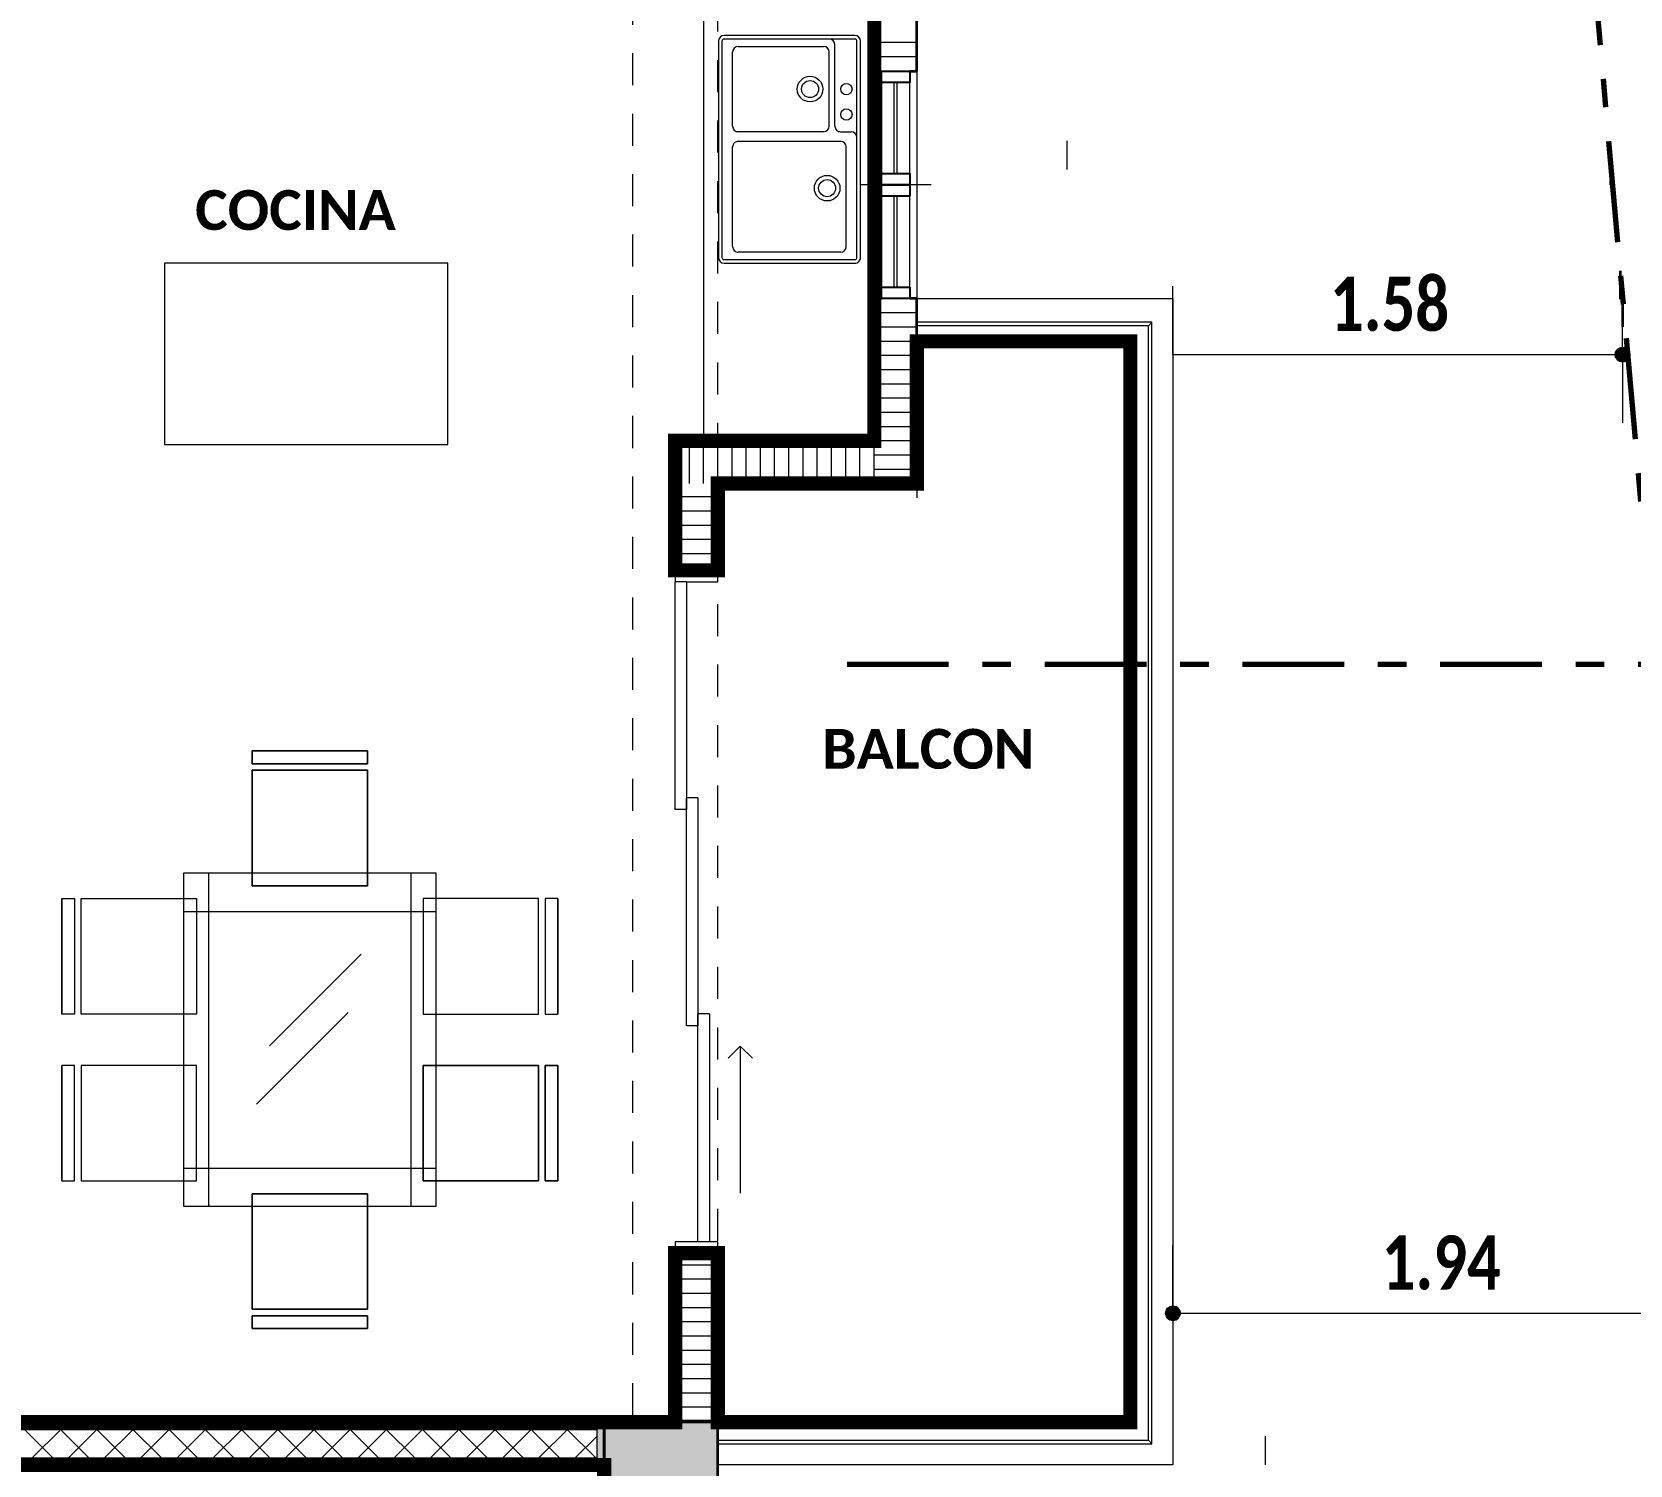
# Model space of a CAD drawing. Header units: metres. Extents: x -144 to 1000, y -717 to 29.
# Drawn here: x 751.24 to 756.86, y -557.41 to -552.38 of the extents above; entities that cross this region are included whole.
import ezdxf

# ---------------------------------------------------------------- set-up
doc = ezdxf.new("R2010")
doc.units = ezdxf.units.M
for name, pattern in [('Basculante', [0.11625, 0.075, -0.04125]), ('basculante modificado', [0.18, 0.1125, -0.0675]), ('Dash Dot 3_16_', [0.595313, 0.357187, -0.119063, 0, -0.119063])]:
    doc.linetypes.add(name, pattern=pattern)
doc.layers.get('0').update_dxf_attribs({"color": 1})
doc.layers.add('00-MEDICION', color=30, linetype='Continuous')
for name, color, linetype, lineweight in [('A-ANNO-DIMS', 1, 'Continuous', 9), ('A-DETL', 1, 'Continuous', 9), ('A-DETL-GENF', 1, 'Continuous', 9), ('A-DOOR', 1, 'Continuous', 9), ('A-DOOR-FRAM', 1, 'Continuous', 9), ('A-FLOR', 2, 'Continuous', 9), ('A-FLOR-HRAL', 1, 'Continuous', 9), ('A-GLAZ', 1, 'Continuous', 9), ('A-WALL', 4, 'Continuous', 9), ('G-ANNO-SYMB', 1, 'Continuous', 9), ('G-ANNO-TEXT', 2, 'Continuous', 9), ('G-IMPT', 1, 'Continuous', 9), ('S-COLS', 7, 'Continuous', 9)]:
    doc.layers.add(name, color=color, linetype=linetype, lineweight=lineweight)
doc.layers.add('A-WALL-PATT', color=7, linetype='Continuous', lineweight=35, true_color=0x9c9c9c)
doc.styles.add('Calibri_B', font='calibrib.ttf', dxfattribs={"height": 0.165})
doc.styles.add('Calibri_B_7', font='calibrib.ttf', dxfattribs={"width": 0.8, "height": 0.18})

# ---------------------------------------------------------------- blocks, each defined once
blk = doc.blocks.new('COMEDOR 6 SILLAS - 23-comedor 6_dwg-323363-Nivel 13')
at = {"layer": 'G-IMPT'}
for p, q in [((-2212.6176, 501.836), (-2212.6176, 502.7231)), ((-2211.7151, 501.836), (-2211.7151, 502.7231)), ((-2212.753, 502.6352), (-2211.5797, 502.6352)), ((-2212.145, 502.1377), (-2212.4674, 502.4601)), ((-2211.94, 502.0916), (-2212.2623, 502.414)), ((-2212.753, 501.9238), (-2211.5797, 501.9238))]:
    blk.add_line(p, q, dxfattribs=at)
at = {"layer": 'G-IMPT', "flags": 128}
for points in [[(-2212.6627, 503.1517), (-2212.6627, 503.1066), (-2212.2566, 503.1066), (-2212.2566, 503.1517), (-2212.6627, 503.1517), (-2212.2566, 503.1517)], [(-2212.6627, 501.4073), (-2212.6627, 501.4524), (-2212.2566, 501.4524), (-2212.2566, 501.4073), (-2212.6627, 501.4073), (-2212.2566, 501.4073)]]:
    blk.add_lwpolyline(points, dxfattribs=at)
for points in [[(-2212.0761, 503.1066), (-2211.67, 503.1066), (-2211.67, 503.1517), (-2212.0761, 503.1517), (-2212.0761, 503.1066), (-2212.0761, 503.1517), (-2211.67, 503.1517), (-2212.0761, 503.1517), (-2211.67, 503.1517), (-2211.67, 503.1066)], [(-2212.6627, 502.7231), (-2212.6627, 502.6779), (-2212.2566, 502.6779), (-2212.2566, 502.7231), (-2212.2566, 503.0841), (-2212.6627, 503.0841)], [(-2212.0761, 502.7231), (-2212.0761, 502.6779), (-2211.67, 502.6779), (-2211.67, 502.7231), (-2211.67, 503.0841), (-2212.0761, 503.0841), (-2212.0761, 502.7231), (-2212.0761, 503.0841), (-2211.67, 503.0841), (-2211.67, 502.7231), (-2211.67, 502.6779), (-2212.0761, 502.6779)], [(-2212.753, 502.7231), (-2211.5797, 502.7231), (-2211.5797, 501.836), (-2212.753, 501.836)], [(-2213.1365, 502.4826), (-2213.1816, 502.4826), (-2213.1816, 502.0765), (-2213.1365, 502.0765)], [(-2213.1365, 502.0765), (-2213.1816, 502.0765), (-2213.1816, 502.4826), (-2213.1365, 502.4826)], [(-2212.753, 502.4826), (-2213.114, 502.4826), (-2213.114, 502.0765), (-2212.753, 502.0765), (-2212.7078, 502.0765), (-2212.7078, 502.4826)], [(-2212.753, 502.0765), (-2213.114, 502.0765), (-2213.114, 502.4826), (-2212.753, 502.4826), (-2212.7078, 502.4826), (-2212.7078, 502.0765)], [(-2211.5797, 502.4826), (-2211.2187, 502.4826), (-2211.2187, 502.0765), (-2211.5797, 502.0765), (-2211.6248, 502.0765), (-2211.6248, 502.4826)], [(-2211.5797, 502.0765), (-2211.2187, 502.0765), (-2211.2187, 502.4826), (-2211.5797, 502.4826), (-2211.6248, 502.4826), (-2211.6248, 502.0765)], [(-2211.1961, 502.4826), (-2211.151, 502.4826), (-2211.151, 502.0765), (-2211.1961, 502.0765)], [(-2211.1961, 502.0765), (-2211.151, 502.0765), (-2211.151, 502.4826), (-2211.1961, 502.4826)], [(-2212.6627, 501.836), (-2212.6627, 501.8811), (-2212.2566, 501.8811), (-2212.2566, 501.836), (-2212.2566, 501.475), (-2212.6627, 501.475)], [(-2211.67, 501.836), (-2211.67, 501.8811), (-2212.0761, 501.8811), (-2212.0761, 501.836), (-2212.0761, 501.475), (-2211.67, 501.475)], [(-2211.67, 501.836), (-2211.67, 501.8811), (-2212.0761, 501.8811), (-2212.0761, 501.836), (-2212.0761, 501.475), (-2211.67, 501.475)], [(-2212.0761, 501.4524), (-2212.0761, 501.4073), (-2211.67, 501.4073), (-2212.0761, 501.4073), (-2211.67, 501.4073), (-2211.67, 501.4524), (-2212.0761, 501.4524), (-2212.0761, 501.4073), (-2211.67, 501.4073), (-2211.67, 501.4524)]]:
    blk.add_lwpolyline(points, close=True, dxfattribs=at)
blk = doc.blocks.new('LAVAMANO DE COCINA - LAVADERO COCINA_dwg-2002165-Nivel 13')
at = {"layer": 'G-IMPT'}
for p, q in [((-472.4197, -982.669), (-472.4197, -983.129)), ((-472.4072, -982.669), (-472.4072, -983.129)), ((-471.6397, -982.649), (-472.3997, -982.649)), ((-471.6397, -982.6615), (-472.3997, -982.6615)), ((-471.6322, -983.129), (-471.6322, -982.669)), ((-471.6197, -983.129), (-471.6197, -982.669)), ((-472.0814, -982.719), (-472.0814, -982.6815)), ((-472.0481, -983.079), (-472.0481, -982.719)), ((-471.6781, -982.699), (-472.0281, -982.699)), ((-471.6581, -982.719), (-471.6581, -983.079)), ((-472.1014, -982.739), (-472.3872, -982.739)), ((-472.3814, -983.079), (-472.3814, -982.779)), ((-472.1014, -982.759), (-472.3614, -982.759)), ((-472.0814, -982.779), (-472.0814, -983.079)), ((-472.1014, -983.099), (-472.3614, -983.099)), ((-471.6781, -983.099), (-472.0281, -983.099)), ((-472.3997, -983.1365), (-471.6397, -983.1365)), ((-472.3997, -983.149), (-471.6397, -983.149))]:
    blk.add_line(p, q, dxfattribs=at)
for centre, radius in [((-472.2314, -982.6989), 0.02), ((-472.1422, -982.6989), 0.02), ((-471.8831, -982.7665), 0.045), ((-472.2314, -982.8265), 0.045), ((-471.8831, -982.7665), 0.03), ((-472.2314, -982.8265), 0.03)]:
    blk.add_circle(centre, radius, dxfattribs=at)
for centre, radius, start, end in [((-472.3997, -982.669), 0.02, 90, 180), ((-472.3997, -982.669), 0.0075, 90, 180), ((-472.0614, -982.6815), 0.02, 90, 180), ((-471.6397, -982.669), 0.02, 360, 90), ((-471.6397, -982.669), 0.0075, 0, 90), ((-472.1014, -982.719), 0.02, 270, 0), ((-472.0281, -982.719), 0.02, 90, 180), ((-471.6781, -982.719), 0.02, 0, 90), ((-472.3872, -982.759), 0.02, 90, 180), ((-472.3614, -982.779), 0.02, 90, 180), ((-472.1014, -982.779), 0.02, 0, 90), ((-472.3614, -983.079), 0.02, 180, 270), ((-472.1014, -983.079), 0.02, 270, 0), ((-472.0281, -983.079), 0.02, 180, 270), ((-471.6781, -983.079), 0.02, 270, 0), ((-472.3997, -983.129), 0.02, 180, 270), ((-472.3997, -983.129), 0.0075, 180, 270), ((-471.6397, -983.129), 0.0075, 270, 0), ((-471.6397, -983.129), 0.02, 270, 360)]:
    blk.add_arc(centre, radius, start, end, dxfattribs=at)
blk = doc.blocks.new('F')
at = {"layer": 'A-WALL-PATT', "lineweight": 5, "true_color": 0x747474}
blk.add_hatch(color=8, dxfattribs=at).paths.add_polyline_path([(752.4341, -500.7944), (755.8091, -500.7944), (755.8091, -500.7694), (752.4092, -500.7702), (752.4101, -500.7944), (752.4129, -500.7944)])
at = {"layer": 'A-WALL-PATT', "true_color": 0x747474}
blk.add_hatch(color=8, dxfattribs=at).paths.add_polyline_path([(755.5345, -500.9194), (755.8091, -500.9194), (755.8091, -500.7944), (755.7841, -500.7944), (755.7841, -500.8944), (752.4341, -500.8944), (752.4341, -500.7944), (752.4092, -500.7944), (752.4101, -500.9194), (752.553, -500.9194)])
at = {"layer": 'S-COLS', "true_color": 0x5b5b5b}
h = blk.add_hatch(color=251, dxfattribs=at)
h.paths.add_polyline_path([(737.9091, -511.6194), (738.4091, -511.6194), (738.4091, -510.7194), (737.9091, -510.7194), (737.9091, -511.4434)])
h.paths.add_polyline_path([(756.2089, -511.6194), (756.2089, -510.7194), (755.7089, -510.7194), (755.7089, -511.6194), (756.1555, -511.6194)])
h.paths.add_polyline_path([(746.1091, -511.6194), (746.1091, -510.7194), (745.6091, -510.7194), (745.6091, -511.6194)])
h.paths.add_polyline_path([(737.9701, -503.9194), (738.409, -503.9194), (738.409, -503.2194), (737.909, -503.2194), (737.909, -503.9194)])
h.paths.add_polyline_path([(751.9092, -503.9194), (752.4092, -503.9194), (752.409, -500.7694), (751.9092, -500.7694), (751.9092, -503.7694)])
h.paths.add_polyline_path([(755.8092, -503.9194), (756.2092, -503.9194), (756.2092, -503.2194), (755.8092, -503.2194), (755.8092, -503.737)])
h.paths.add_polyline_path([(741.8089, -503.9194), (743.8091, -503.9194), (743.8087, -503.4194), (742.1089, -503.4194), (742.1089, -501.2694), (743.8092, -501.2694), (743.8092, -500.7694), (741.8089, -500.7694), (741.8089, -503.7722)])
h.paths.add_polyline_path([(746.1091, -503.9194), (746.1091, -503.0194), (745.6091, -503.0194), (745.6091, -503.9194), (745.7591, -503.9194)])
h.paths.add_polyline_path([(745.6092, -501.6694), (746.1092, -501.6694), (746.1092, -500.7694), (745.6092, -500.7694), (745.6092, -500.8094)])
h.paths.add_polyline_path([(737.9089, -501.4694), (738.4089, -501.4694), (738.4089, -500.7684), (737.9089, -500.7684), (737.9089, -500.8434)])
h.paths.add_polyline_path([(756.2091, -501.4694), (756.2092, -501.4694), (756.2091, -500.7684), (755.8092, -500.7694), (755.8092, -501.4694), (756.0848, -501.4694)])
h.paths.add_polyline_path([(745.6841, -492.7694), (746.1091, -492.7694), (746.1091, -491.8694), (745.6091, -491.8694), (745.6091, -492.7694)])
h.paths.add_polyline_path([(756.2091, -492.7694), (756.2091, -491.8694), (755.7091, -491.8694), (755.7091, -492.7694), (756.1341, -492.7694)])
h.paths.add_polyline_path([(739.0091, -492.1694), (739.0091, -491.6694), (738.1091, -491.6694), (738.1091, -492.1694), (738.6028, -492.1694)])
at = {"layer": 'A-DETL', "color": 7, "linetype": 'Dash Dot 3_16_', "lineweight": 70}
blk.add_line((758.6042, -487.9542), (761.0046, -515.028), dxfattribs=at)
at = {"layer": 'A-DETL', "color": 7, "linetype": 'basculante modificado'}
for p, q in [((755.9091, -492.7694), (755.9091, -500.7684)), ((756.2091, -500.7684), (756.2091, -492.7694)), ((755.8085, -500.7694), (752.4091, -500.7694))]:
    blk.add_line(p, q, dxfattribs=at)
at = {"layer": 'A-DETL', "color": 253, "true_color": 0xb6b6b6}
for p, q in [((757.4363, -496.265), (757.4363, -496.365)), ((759.3459, -496.3194), (759.3459, -496.4194)), ((759.3459, -496.3194), (759.3459, -496.4194)), ((759.3459, -496.3194), (759.3459, -496.4194)), ((756.909, -497.4194), (756.909, -497.5194)), ((758.133, -500.8184), (758.133, -500.9184))]:
    blk.add_line(p, q, dxfattribs=at)
at = {"layer": 'A-DETL', "color": 7, "linetype": 'Basculante', "lineweight": 35}
blk.add_line((759.3815, -496.7211), (759.3815, -496.8411), dxfattribs=at)
at = {"layer": 'A-DETL-GENF', "lineweight": 25}
for p, q in [((756.784, -496.0594), (756.784, -496.0194)), ((756.784, -496.0194), (756.884, -496.0194)), ((756.884, -496.0194), (756.884, -496.0594)), ((756.884, -496.0594), (756.784, -496.0594)), ((756.784, -496.4194), (756.784, -496.3794)), ((756.784, -496.3794), (756.884, -496.3794)), ((756.884, -496.4194), (756.784, -496.4194)), ((756.784, -496.4594), (756.784, -496.4194)), ((756.784, -496.4194), (756.884, -496.4194)), ((756.884, -496.3794), (756.884, -496.4194)), ((756.884, -496.4194), (756.884, -496.4594)), ((756.884, -496.4594), (756.784, -496.4594)), ((756.784, -496.8194), (756.784, -496.7794)), ((756.784, -496.7794), (756.884, -496.7794)), ((756.884, -496.7794), (756.884, -496.8194)), ((756.884, -496.8194), (756.784, -496.8194))]:
    blk.add_line(p, q, dxfattribs=at)
at = {"layer": 'A-DETL-GENF'}
for p, q in [((756.784, -496.3794), (756.784, -496.0594)), ((756.829, -496.3794), (756.829, -496.0594)), ((756.839, -496.3794), (756.839, -496.0594)), ((756.884, -496.3794), (756.884, -496.0594)), ((756.784, -496.7794), (756.784, -496.4594)), ((756.829, -496.7794), (756.829, -496.4594)), ((756.839, -496.7794), (756.839, -496.4594)), ((756.884, -496.7794), (756.884, -496.4594))]:
    blk.add_line(p, q, dxfattribs=at)
at = {"layer": 'A-DOOR'}
for q in [(756.2453, -499.4891), (756.3302, -499.4891), (756.2878, -499.9634)]:
    blk.add_line((756.2878, -499.4467), q, dxfattribs=at)
at = {"layer": 'A-DOOR-FRAM', "lineweight": 15}
for p, q in [((756.0591, -497.7744), (756.0591, -497.8144)), ((756.0991, -497.8144), (756.2091, -497.8144)), ((756.2091, -497.8144), (756.2091, -497.7744)), ((756.0591, -500.1344), (756.0591, -500.1744)), ((756.1391, -500.1344), (756.0591, -500.1344)), ((756.2091, -500.1344), (756.1791, -500.1344)), ((756.2091, -500.1744), (756.2091, -500.1344))]:
    blk.add_line(p, q, dxfattribs=at)
at = {"layer": 'A-DOOR-FRAM'}
for p, q in [((756.0591, -498.6153), (756.0591, -497.8144)), ((756.0991, -497.8144), (756.0591, -497.8144)), ((756.0991, -497.8144), (756.0991, -498.6153)), ((756.0991, -499.3753), (756.0991, -498.5744)), ((756.1391, -498.5744), (756.0991, -498.5744)), ((756.1391, -498.5744), (756.1391, -499.3753)), ((756.0991, -498.6153), (756.0591, -498.6153)), ((756.1391, -500.1344), (756.1391, -499.3336)), ((756.1791, -499.3336), (756.1391, -499.3336)), ((756.1791, -499.3336), (756.1791, -500.1344)), ((756.1391, -499.3753), (756.0991, -499.3753)), ((756.1791, -500.1344), (756.1391, -500.1344))]:
    blk.add_line(p, q, dxfattribs=at)
at = {"layer": 'A-FLOR'}
for p, q in [((756.159, -495.5694), (756.159, -497.3194)), ((755.259, -496.6944), (754.2635, -496.6944)), ((754.2635, -496.6944), (754.2635, -497.332)), ((755.259, -497.332), (755.259, -496.6944)), ((754.2635, -497.332), (755.259, -497.332))]:
    blk.add_line(p, q, dxfattribs=at)
at = {"layer": 'A-FLOR-HRAL'}
for p, q in [((757.7352, -496.9024), (756.909, -496.9024)), ((757.7232, -496.9144), (756.909, -496.9144)), ((757.7232, -496.9144), (757.7352, -496.9024)), ((757.7232, -500.8324), (757.7232, -496.9144)), ((757.7352, -500.8444), (757.7352, -496.9024)), ((756.2092, -500.8324), (757.7232, -500.8324)), ((756.2092, -500.8444), (757.7352, -500.8444)), ((757.7232, -500.8324), (757.7352, -500.8444))]:
    blk.add_line(p, q, dxfattribs=at)
at = {"layer": 'A-GLAZ'}
for p, q in [((756.784, -496.0194), (756.884, -496.0194)), ((756.784, -496.0194), (756.784, -496.4194)), ((756.884, -496.4194), (756.884, -496.0194)), ((756.959, -496.4194), (756.709, -496.4194)), ((756.784, -496.4194), (756.884, -496.4194)), ((756.784, -496.4194), (756.884, -496.4194)), ((756.784, -496.4194), (756.784, -496.8194)), ((756.884, -496.8194), (756.884, -496.4194)), ((756.784, -496.8194), (756.884, -496.8194))]:
    blk.add_line(p, q, dxfattribs=at)
at = {"layer": 'A-WALL', "lineweight": 35}
for p, q in [((756.909, -496.0194), (756.909, -493.2194)), ((756.759, -495.5694), (756.759, -496.0194)), ((756.759, -496.0194), (756.784, -496.0194)), ((756.884, -496.0194), (756.909, -496.0194)), ((756.759, -496.8194), (756.759, -497.3194)), ((756.784, -496.8194), (756.759, -496.8194)), ((756.909, -496.8194), (756.884, -496.8194)), ((756.909, -497.4694), (756.909, -496.8194)), ((756.759, -497.3194), (756.0591, -497.3194)), ((756.0591, -497.3194), (756.0591, -497.7744)), ((756.2091, -497.4694), (756.909, -497.4694)), ((756.2091, -497.7744), (756.2091, -497.4694)), ((756.0591, -497.7744), (756.2091, -497.7744)), ((756.0591, -500.1744), (756.0591, -500.7644)), ((756.2091, -500.1744), (756.0591, -500.1744)), ((756.2091, -500.7644), (756.2091, -500.1744)), ((755.8091, -500.7694), (752.4091, -500.7694)), ((755.8091, -500.9194), (755.8091, -500.7694)), ((756.0591, -500.7644), (756.2091, -500.7644)), ((752.4091, -500.9194), (755.8091, -500.9194))]:
    blk.add_line(p, q, dxfattribs=at)
at = {"layer": 'A-WALL'}
for p, q in [((756.759, -496.8194), (756.759, -496.0194)), ((756.909, -496.0194), (756.909, -496.8194)), ((756.909, -496.8184), (757.8092, -496.8184)), ((757.8092, -496.8184), (757.8092, -500.9184)), ((757.6592, -496.9684), (756.909, -496.9684)), ((757.6592, -500.7684), (757.6592, -496.9684)), ((752.4341, -500.7944), (755.7841, -500.7944)), ((755.7841, -500.8944), (755.7841, -500.7944)), ((756.2092, -500.7684), (757.6592, -500.7684)), ((752.4341, -500.8944), (755.7841, -500.8944)), ((757.8092, -500.9184), (756.2092, -500.9184))]:
    blk.add_line(p, q, dxfattribs=at)
at = {"layer": 'A-WALL-PATT', "color": 8, "lineweight": 5, "true_color": 0x727272}
for p, q in [((756.909, -495.9195), (756.759, -495.9195)), ((756.909, -495.9695), (756.759, -495.9695)), ((756.909, -496.8195), (756.759, -496.8195)), ((756.909, -496.8695), (756.759, -496.8695)), ((756.909, -496.9195), (756.759, -496.9195)), ((756.909, -496.9695), (756.759, -496.9695)), ((756.909, -497.0195), (756.759, -497.0195)), ((756.909, -497.0695), (756.759, -497.0695)), ((756.909, -497.1195), (756.759, -497.1195)), ((756.909, -497.1695), (756.759, -497.1695)), ((756.909, -497.2195), (756.759, -497.2195)), ((756.1087, -497.4694), (756.1087, -497.3194)), ((756.1587, -497.4694), (756.1587, -497.3194)), ((756.2087, -497.4694), (756.2087, -497.3194)), ((756.2587, -497.4694), (756.2587, -497.3194)), ((756.3087, -497.4694), (756.3087, -497.3194)), ((756.3587, -497.4694), (756.3587, -497.3194)), ((756.4087, -497.4694), (756.4087, -497.3194)), ((756.4587, -497.4694), (756.4587, -497.3194)), ((756.5087, -497.4694), (756.5087, -497.3194)), ((756.5587, -497.4694), (756.5587, -497.3194)), ((756.6087, -497.4694), (756.6087, -497.3194)), ((756.6587, -497.4694), (756.6587, -497.3194)), ((756.7087, -497.4694), (756.7087, -497.3194)), ((756.7587, -497.4694), (756.7587, -497.3194)), ((756.909, -497.2695), (756.759, -497.2695)), ((756.909, -497.3195), (756.759, -497.3195)), ((756.909, -497.3695), (756.759, -497.3695)), ((756.909, -497.4195), (756.759, -497.4195)), ((756.2091, -497.5165), (756.0591, -497.5165)), ((756.2091, -497.5665), (756.0591, -497.5665)), ((756.2091, -497.6165), (756.0591, -497.6165)), ((756.2091, -497.6665), (756.0591, -497.6665)), ((756.2091, -497.7165), (756.0591, -497.7165)), ((756.2091, -497.7665), (756.0591, -497.7665)), ((756.2091, -500.2165), (756.0591, -500.2165)), ((756.2091, -500.2665), (756.0591, -500.2665)), ((756.2091, -500.3165), (756.0591, -500.3165)), ((756.2091, -500.3665), (756.0591, -500.3665)), ((756.2091, -500.4165), (756.0591, -500.4165)), ((756.2091, -500.4665), (756.0591, -500.4665)), ((756.2091, -500.5165), (756.0591, -500.5165)), ((756.2091, -500.5665), (756.0591, -500.5665)), ((756.2091, -500.6165), (756.0591, -500.6165)), ((756.2091, -500.6665), (756.0591, -500.6665)), ((756.2091, -500.7165), (756.0591, -500.7165))]:
    blk.add_line(p, q, dxfattribs=at)
at = {"layer": 'A-WALL-PATT', "color": 1, "lineweight": 5, "true_color": 0xff0000}
for p, q in [((753.8703, -500.8944), (753.7703, -500.7944)), ((753.7981, -500.8944), (753.8981, -500.7944)), ((753.9976, -500.8944), (753.8976, -500.7944)), ((753.9254, -500.8944), (754.0254, -500.7944)), ((754.1249, -500.8944), (754.0249, -500.7944)), ((754.0527, -500.8944), (754.1527, -500.7944)), ((754.2521, -500.8944), (754.1521, -500.7944)), ((754.18, -500.8944), (754.28, -500.7944)), ((754.3794, -500.8944), (754.2794, -500.7944)), ((754.3073, -500.8944), (754.4073, -500.7944)), ((754.5067, -500.8944), (754.4067, -500.7944)), ((754.4345, -500.8944), (754.5345, -500.7944)), ((754.634, -500.8944), (754.534, -500.7944)), ((754.5618, -500.8944), (754.6618, -500.7944)), ((754.7613, -500.8944), (754.6613, -500.7944)), ((754.6891, -500.8944), (754.7891, -500.7944)), ((754.8885, -500.8944), (754.7885, -500.7944)), ((754.8164, -500.8944), (754.9164, -500.7944)), ((755.0158, -500.8944), (754.9158, -500.7944)), ((754.9437, -500.8944), (755.0437, -500.7944)), ((755.1431, -500.8944), (755.0431, -500.7944)), ((755.0709, -500.8944), (755.1709, -500.7944)), ((755.2704, -500.8944), (755.1704, -500.7944)), ((755.1982, -500.8944), (755.2982, -500.7944)), ((755.3977, -500.8944), (755.2977, -500.7944)), ((755.3255, -500.8944), (755.4255, -500.7944)), ((755.5249, -500.8944), (755.4249, -500.7944)), ((755.4528, -500.8944), (755.5528, -500.7944)), ((755.6522, -500.8944), (755.5522, -500.7944)), ((755.58, -500.8944), (755.68, -500.7944)), ((755.7795, -500.8944), (755.6795, -500.7944)), ((755.7073, -500.8944), (755.7841, -500.8176))]:
    blk.add_line(p, q, dxfattribs=at)
at = {"layer": 'G-ANNO-SYMB', "linetype": 'Dash Dot 3_16_', "lineweight": 70}
blk.add_line((756.6633, -498.1038), (760.7572, -498.1038), dxfattribs=at)
at = {"layer": 'S-COLS', "lineweight": 35}
for p, q in [((756.2092, -500.7684), (755.8092, -500.7684)), ((755.8092, -500.7684), (755.8092, -501.4694)), ((756.2092, -501.4694), (756.2092, -500.7684))]:
    blk.add_line(p, q, dxfattribs=at)
at = {"rotation": 270.0000000000001}
for name, p in [('LAVAMANO DE COCINA - LAVADERO COCINA_dwg-2002165-Nivel 13', (1739.3597, -968.3142)), ('COMEDOR 6 SILLAS - 23-comedor 6_dwg-323363-Nivel 13', (252.4946, -2711.5907))]:
    blk.add_blockref(name, p, dxfattribs=at)
at = {"layer": 'G-ANNO-TEXT', "style": 'Calibri_B'}
for s, p in [('COCINA', (754.3711, -496.5779)), ('BALCON', (756.5758, -498.4718))]:
    blk.add_text(s, height=0.14, dxfattribs=at).set_placement(p)
blk = doc.blocks.new('OOOO')
at = {"layer": 'A-ANNO-DIMS', "lineweight": 25, "true_color": 0x0000ff}
h = blk.add_hatch(color=5, dxfattribs=at)
edge = h.paths.add_edge_path()
edge.add_arc((617.767, -496.9712), 0.025, 0, 360)
h = blk.add_hatch(color=5, dxfattribs=at)
edge = h.paths.add_edge_path()
edge.add_arc((616.1861, -500.3409), 0.025, 0, 360)
at = {"layer": 'A-ANNO-DIMS', "color": 5, "true_color": 0x0000ff}
for p, q in [((616.1861, -496.9712), (616.1861, -496.7312)), ((617.767, -496.9712), (617.767, -496.7312)), ((616.1861, -496.9712), (617.767, -496.9712)), ((616.1861, -496.9712), (616.1861, -497.2112)), ((617.767, -496.9712), (617.767, -497.2112)), ((616.1861, -500.3409), (616.1861, -500.1009)), ((616.1861, -500.3409), (618.1306, -500.3409)), ((616.1861, -500.3409), (616.1861, -500.5809))]:
    blk.add_line(p, q, dxfattribs=at)
at = {"layer": 'A-ANNO-DIMS', "color": 5, "lineweight": 25, "true_color": 0x0000ff}
for centre in [(617.767, -496.9712), (616.1861, -500.3409)]:
    blk.add_circle(centre, 0.025, dxfattribs=at)
at = {"layer": 'A-DETL', "color": 7, "linetype": 'Basculante', "lineweight": 35}
blk.add_line((617.767, -496.7735), (617.767, -496.9535), dxfattribs=at)
at = {"layer": 'A-ANNO-DIMS', "color": 5, "true_color": 0x0000ff, "char_height": 0.19, "width": 0.572076, "attachment_point": 1, "line_spacing_factor": 1.158048, "style": 'Calibri_B_7'}
for s, insert in [('1.58', (616.7382, -496.6978)), ('1.94', (616.92, -500.0675))]:
    blk.add_mtext(s, dxfattribs=dict(at, insert=insert))

msp = doc.modelspace()

# ---------------------------------------------------------------- linework, layer by layer
at = {"layer": '00-MEDICION', "const_width": 0.05}
msp.add_lwpolyline([(753.1508, -548.5143), (753.1508, -549.264), (753.5008, -549.264), (753.5008, -549.864), (754.2004, -549.864), (754.2004, -551.914), (753.2754, -551.914), (753.2551, -551.914), (753.2551, -552.064), (754.2007, -552.064), (754.2007, -553.8141), (753.5008, -553.8141), (753.5008, -554.269), (753.6508, -554.269), (753.6508, -553.964), (754.3507, -553.964), (754.3507, -553.4641), (755.1009, -553.4641), (755.1009, -557.263), (753.6508, -557.263), (753.6508, -556.669), (753.5008, -556.669), (753.5008, -557.263), (746.1508, -557.263)], dxfattribs=at)
at = {"layer": '00-MEDICION'}
msp.add_lwpolyline([(753.2509, -557.964, 0.05, 0.05, 0), (753.2509, -557.414, 0.05, 0.05, 0), (749.8509, -557.414, 0.05, 0.05, 0), (749.8507, -562.4139, 0.05, 0.05, 0)], format="xyseb", dxfattribs=at)

# ---------------------------------------------------------------- block references
at = {"color": 3}
for name, p in [('F', (-2.5583, -56.4946)), ('OOOO', (139.0648, -56.5395))]:
    msp.add_blockref(name, p, dxfattribs=at)

doc.saveas('drawing.dxf')
